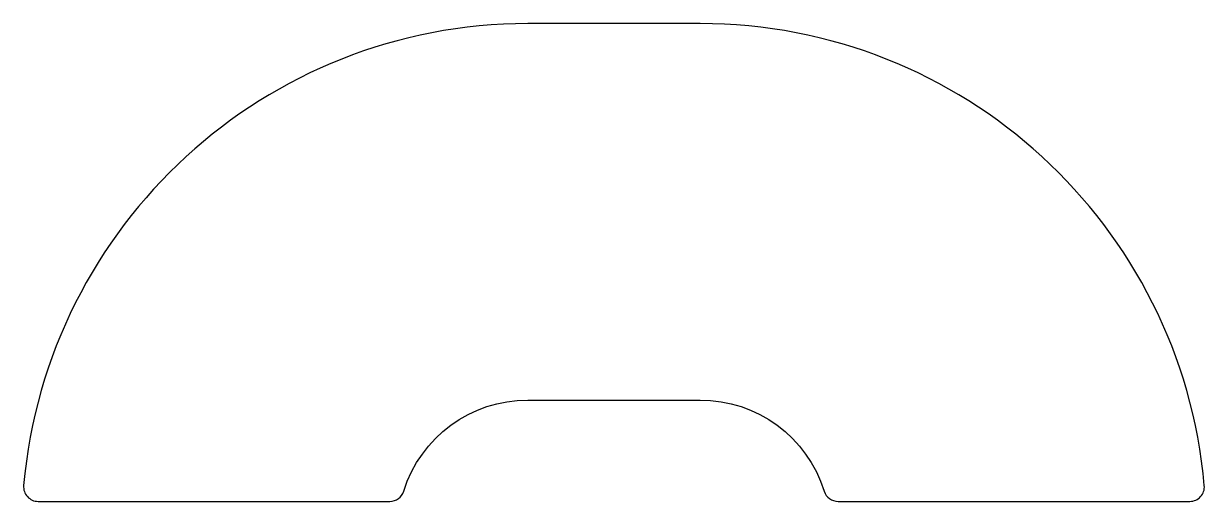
# Model space of a CAD drawing. Header units: millimetres. Extents: x -7 to 9.4, y 0.4 to 7.
import ezdxf

# ---------------------------------------------------------------- set-up
doc = ezdxf.new("R2010")
doc.units = ezdxf.units.MM
doc.layers.get('0').update_dxf_attribs({"linetype": 'CONTINUOUS'})

msp = doc.modelspace()

# ---------------------------------------------------------------- linework, layer by layer
msp.add_lwpolyline([(2.381, 7), (0, 7, 0.388567), (-6.973, 0.618, 0.440334), (-6.773, 0.4), (-1.908, 0.4, 0.327538), (-1.717, 0.54, -0.327538), (0, 1.8), (2.381, 1.8, -0.327538), (4.098, 0.54, 0.327538), (4.289, 0.4), (9.155, 0.4, 0.440334), (9.354, 0.618, 0.388567)], format="xyb", close=True)

doc.saveas('drawing.dxf')
